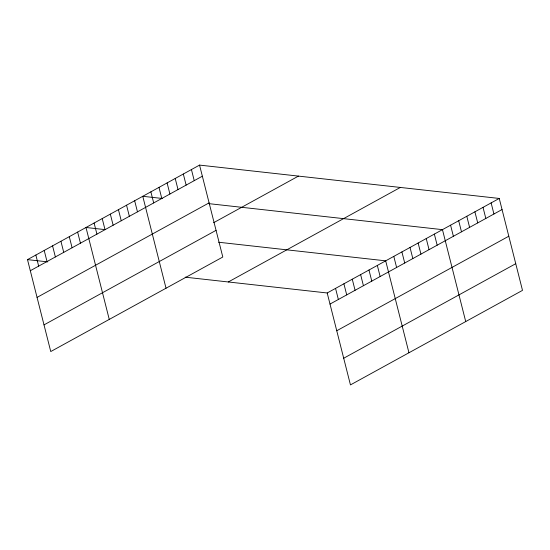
<?xml version="1.0" encoding="UTF-8"?>
<svg xmlns="http://www.w3.org/2000/svg" width="550" height="550" viewBox="0 0 550 550"><rect width="100%" height="100%" fill="white"/><g stroke="black" fill="none" stroke-linecap="round" stroke-linejoin="round"><path stroke-width="0.82" d="M199.547 165.096L222.805 257.022L50.758 351.553L27.5 259.627L199.547 165.096L499.242 198.447L522.5 290.373L350.453 384.904L327.195 292.978L185.185 277.173M30.305 270.724L202.352 176.199M37.056 297.399L209.103 202.867M213.647 222.695L298.444 176.103M44.014 324.878L216.054 230.347M228.298 281.971L400.338 187.44M327.195 292.978L499.242 198.447M330.007 304.074L502.047 209.543M336.751 330.749L508.798 236.218M343.709 358.229L515.749 263.697M162.209 198.454L142.766 196.295L166.031 288.221M208.704 203.631L442.461 229.646L465.726 321.571M105.435 229.653L85.992 227.487L109.257 319.413M218.597 242.241L385.688 260.837L408.953 352.763M27.5 259.627L47.788 261.882M491.129 202.902L493.934 214.005M483.017 207.364L485.829 218.46M474.904 211.819L477.716 222.915M466.799 216.274L469.604 227.37M458.686 220.729L461.491 231.825M450.574 225.184L453.386 236.287M434.356 234.101L437.161 245.197M426.243 238.556L429.055 249.652M418.131 243.011L420.942 254.107M410.025 247.466L412.83 258.569M401.913 251.928L404.717 263.024M393.8 256.382L396.612 267.479M377.334 265.43L380.139 276.526M368.974 270.022L371.786 281.119M360.621 274.608L363.426 285.711M352.261 279.201L355.073 290.304M343.908 283.793L346.713 294.889M335.548 288.386L338.36 299.482M191.434 169.551L194.239 180.654M183.322 174.013L186.134 185.109M175.209 178.468L178.021 189.564M167.104 182.923L169.909 194.019M158.991 187.378L161.796 198.481M150.879 191.833L153.691 202.936M134.661 200.75L137.466 211.846M126.548 205.205L129.36 216.301M118.436 209.66L121.248 220.763M110.33 214.115L113.135 225.218M102.218 218.577L105.022 229.673M94.105 223.032L96.917 234.128M77.639 232.079L80.444 243.176M69.279 236.672L72.091 247.768M60.926 241.258L63.731 252.361M52.566 245.85L55.378 256.953M44.213 250.442L47.018 261.546M35.853 255.035L38.665 266.131"/></g></svg>
